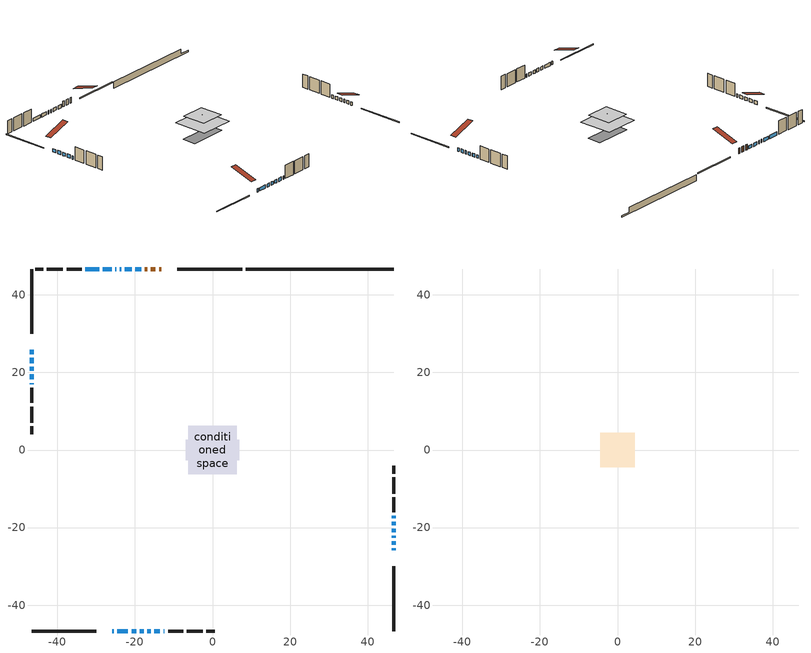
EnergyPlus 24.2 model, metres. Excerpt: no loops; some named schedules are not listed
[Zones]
conditioned space
 floor outside (Floor1 construction): -1.27,-1.27 -1.27,1.27 1.27,1.27 1.27,-1.27 z1.38
 floor outside (Floor2 construction): -0.82,-0.82 -0.82,0.82 0.82,0.82 0.82,-0.82 z1.38
 floor adiabatic (AdiabaticFloorConstruction): -6.29,-6.29 -6.29,6.29 6.29,6.29 6.29,-6.29 z3.82
 floor foundation (Slab1 construction): -6.89,-2.64 -6.89,2.64 6.89,2.64 6.89,-2.64 z-0.91
 wall outside (RimJoist1 construction): 7.63,46.66 -9.03,46.66 / -46.66,-46.66 -30,-46.66 / -46.66,46.66 -46.66,30 / 46.66,-46.66 46.66,-30 z1.38:1.68
 wall outside (AdiabaticWallConstruction 1): -13.17,46.66 -13.79,46.66 / -14.71,46.66 -15.87,46.66 / -16.79,46.66 -17.49,46.66 z1.38:3.41
 wall outside (AdiabaticWallConstruction): -25.86,-46.66 -25.5,-46.66 / -24.57,-46.66 -21.81,-46.66 / -20.88,-46.66 -19.65,-46.66 / -18.72,-46.66 -17.75,-46.66 / -46.66,25.86 -46.66,24.72 / 46.66,-25.86 46.66,-25.34 / 46.66,-24.42 46.66,-23.51 / -18.42,46.66 -19.89,46.66 / -20.82,46.66 -22.56,46.66 / -23.49,46.66 -23.86,46.66 / -16.82,-46.66 -15.92,-46.66 / -14.99,-46.66 -13.54,-46.66 / -46.66,23.79 -46.66,22.41 / -46.66,21.48 -46.66,20.46 / -12.61,-46.66 -12.39,-46.66 / 46.66,-22.58 46.66,-22.13 / 46.66,-21.21 46.66,-20.35 / 46.66,-19.42 46.66,-18.5 / -24.78,46.66 -25.1,46.66 / -46.66,19.53 -46.66,18.19 / -46.66,17.27 -46.66,16.91 / 46.66,-17.57 46.66,-16.98 / -26.03,46.66 -28.25,46.66 / -29.18,46.66 -32.81,46.66 z1.38:2.6
 wall outside (Wall1 construction): -33.74,46.66 -37.61,46.66 / -11.47,-46.66 -7.6,-46.66 / -46.66,15.99 -46.66,12.12 / 46.66,-16.05 46.66,-12.18 z1.38:6.26
 wall outside (Wall2 construction): -38.54,46.66 -42.72,46.66 / -6.67,-46.66 -2.49,-46.66 / -46.66,11.19 -46.66,7.01 / 46.66,-11.25 46.66,-7.07 z1.38:6.26
 wall outside (Wall3 construction): -43.65,46.66 -45.73,46.66 / -1.56,-46.66 0.52,-46.66 / -46.66,6.08 -46.66,4 / 46.66,-6.14 46.66,-4.06 z1.38:6.26
 wall foundation (FoundationWall1 construction): 8.56,46.66,-0.91 8.56,46.66,1.38 42.85,46.66,1.38 42.85,46.66,-0.34 46.66,46.66,-0.34 46.66,46.66,-0.91
 window (WindowConstruction 15): -25.86,-46.66 -25.5,-46.66 z1.38:2.6
 window (WindowConstruction 3): -24.57,-46.66 -21.81,-46.66 z1.38:2.6
 window (WindowConstruction 4): -20.88,-46.66 -19.65,-46.66 z1.38:2.6
 window (WindowConstruction 5): -18.72,-46.66 -17.75,-46.66 z1.38:2.6
 window (WindowConstruction 6): -46.66,25.86 -46.66,24.72 z1.38:2.6
 window (WindowConstruction 7): 46.66,-25.86 46.66,-25.34 z1.38:2.6
 window (WindowConstruction 8): 46.66,-24.41 46.66,-23.51 z1.38:2.6
 window (WindowConstruction 9): -18.42,46.66 -19.89,46.66 z1.38:2.6
 window (WindowConstruction 10): -20.82,46.66 -22.56,46.66 z1.38:2.6
 window (WindowConstruction 16): -23.49,46.66 -23.85,46.66 z1.38:2.6
 window (WindowConstruction 11): -16.82,-46.66 -15.92,-46.66 z1.38:2.6
 window (WindowConstruction 12): -14.99,-46.66 -13.54,-46.66 z1.38:2.6
 window (WindowConstruction 13): -46.66,23.79 -46.66,22.41 z1.38:2.6
 window (WindowConstruction 14): -46.66,21.48 -46.66,20.46 z1.38:2.6
 window (WindowConstruction 23): -12.61,-46.66 -12.39,-46.66 z1.38:2.6
 window (WindowConstruction 17): 46.66,-22.58 46.66,-22.13 z1.38:2.6
 window (WindowConstruction 18): 46.66,-21.21 46.66,-20.35 z1.38:2.6
 window (WindowConstruction 19): 46.66,-19.42 46.66,-18.5 z1.38:2.6
 window (WindowConstruction 20): -24.78,46.66 -25.1,46.66 z1.38:2.6
 window (WindowConstruction 21): -46.66,19.53 -46.66,18.19 z1.38:2.6
 window (WindowConstruction 22): -46.66,17.27 -46.66,16.92 z1.38:2.6
 window (WindowConstruction): 46.66,-17.57 46.66,-16.98 z1.38:2.6
 window (WindowConstruction 1): -26.03,46.66 -28.25,46.66 z1.38:2.6
 window (WindowConstruction 2): -29.18,46.66 -32.81,46.66 z1.38:2.6
 door (Door): -13.17,46.66 -13.79,46.66 z1.38:3.41
 door (Door 1): -14.71,46.66 -15.87,46.66 z1.38:3.41
 door (Door 2): -16.79,46.66 -17.49,46.66 z1.38:3.41
 ceiling adiabatic (AdiabaticFloorConstruction): 6.29,-6.29 6.29,6.29 -6.29,6.29 -6.29,-6.29 z3.82
 roof outside (Roof1 construction): -0.37,0.37 -0.37,-0.37 0.37,-0.37 0.37,0.37 z6.26
attic - vented
 floor to conditioned space (Floor3 construction Reversed): -4.46,-4.46 -4.46,4.46 4.46,4.46 4.46,-4.46 z6.26
 roof outside (Roof2 construction): -12.24,46.66,6.26 -12.24,37.97,9.15 -9.95,37.97,9.15 -9.95,46.66,6.26; -26.78,-46.66,6.26 -26.78,-37.97,9.15 -29.07,-37.97,9.15 -29.07,-46.66,6.26; -46.66,26.78,6.26 -37.97,26.78,9.15 -37.97,29.07,9.15 -46.66,29.07,6.26; 46.66,-26.78,6.26 37.97,-26.78,9.15 37.97,-29.07,9.15 46.66,-29.07,6.26
[Building]
Building 1: Terrain=Suburbs
[Site:Location]
Vancouver Intl AP_BC: Latitude {deg}=49.19; Longitude {deg}=-123.18; Time Zone {hr}=-8; Elevation {m}=4; Keep Site Location Information=Yes
[Site:GroundTemperature:Shallow]
8.06451, 6.96315, 6.87495, 7.3976, 9.49575, 11.5841, 13.3946, 14.5416, 14.639, 13.7062, 11.9418, 9.91751
[Site:WaterMainsTemperature]
Calculation Method=Schedule; Temperature Schedule=mains temperature schedule
[Material] Roughness=Rough; Thermal Absorptance=0.9
Name | Thickness {m} | Conductivity {W/m-K} | Density {kg/m3} | Specific Heat {J/kg-K} | Solar Absorptance | Visible Absorptance
asphalt or fiberglass shingles | 0.00635 | 0.162714 | 1121.4 | 1465.45 | 0.4 | 0.4
ceiling loosefill ins | 0.254 | 0.0480833 | 16.02 | 1046.75 | 0.7 | 0.7
ceiling stud and cavity | 0.1397 | 0.192565 | 65.682 | 1177.47 | 0.7 | 0.7
concrete 4.0 in. | 0.1016 | 1.803125 | 2242.8 | 837.4 | 0.7 | 0.7
concrete 8.0 in. | 0.2032 | 1.803125 | 2242.8 | 837.4 | 0.7 | 0.7
door material | 0.04445 | 0.327969 | 512.64 | 1214.23 | 0.7 | 0.7
door material 1 | 0.04445 | 0.053851 | 512.64 | 1214.23 | 0.7 | 0.7
exterior vertical ins | 0.0851528 | 0.029427 | 32.04 | 1214.23 | 0.7 | 0.7
floor covering | 0.0127 | 0.0433444 | 54.468 | 1339.84 | 0.6 | 0.6
floor rigid ins; rim joist rigid ins; roof rigid ins; wall rigid ins | 0.051816 | 0.029427 | 32.04 | 1214.23 | 0.7 | 0.7
floor rigid ins 1; wall rigid ins 1 | 0.512978 | 0.029427 | 32.04 | 1214.23 | 0.7 | 0.7
floor stud and cavity | 0.1397 | 0.0955647 | 92.3553 | 1139.71 | 0.7 | 0.7
floor stud and cavity 1 | 0.1397 | 0.0956799 | 92.3553 | 1139.71 | 0.7 | 0.7
floor stud and cavity 2 | 0.1397 | 1.75129 | 37.0049 | 1207.88 | 0.7 | 0.7
furniture material conditioned space 1 | 0.1524 | 0.115458 | 640.8 | 1214.23 | 0.6 | 0.6
gypsum board | 0.0127 | 0.160291 | 801 | 837.4 | 0.6 | 0.6
gypsum board 1 | 0.00254 | 0.160291 | 801 | 837.4 | 0.6 | 0.6
gypsum board 2 | 0.0127 | 0.160291 | 801 | 837.4 | 0.7 | 0.7
osb sheathing 0.5 in. | 0.0127 | 0.115458 | 512.64 | 1214.23 | 0.7 | 0.7
osb sheathing 0.75 in. | 0.01905 | 0.115458 | 512.64 | 1214.23 | 0.7 | 0.7
osb sheathing 2.0 in. | 0.0508 | 0.115458 | 512.64 | 1214.23 | 0.7 | 0.7
rim joist stud and cavity | 0.0508 | 0.0440741 | 125.044 | 1163.47 | 0.6 | 0.6
roof stud and cavity | 0.2032 | 0.473072 | 78.34581 | 1123.46 | 0.7 | 0.7
wall stud and cavity | 0.1397 | 0.275487 | 139.0536 | 1170.24 | 0.7 | 0.7
wall stud and cavity 1 | 0.1397 | 0.250284 | 139.0536 | 1170.24 | 0.7 | 0.7
wall stud and cavity 2 | 0.0889 | 0.49837 | 6.31874 | 1174.65 | 0.7 | 0.7
wall stud and cavity 3 | 0.0889 | 0.380278 | 52.3479 | 1209.89 | 0.7 | 0.7
wall stud and cavity 4 | 0.0889 | 0.391764 | 83.0341 | 1211.67 | 0.7 | 0.7
wood siding | 0.0254 | 0.102417 | 544.68 | 1172.36 | 0.4 | 0.4
wood siding 1 | 0.00254 | 0.102417 | 544.68 | 1172.36 | 0.4 | 0.4
wood siding 2; wood siding 3; wood siding 4 | 0.0254 | 0.102417 | 544.68 | 1172.36 | 0.7 | 0.7
[WindowMaterial:SimpleGlazingSystem]
Name | U-Factor {W/m2-K} | Solar Heat Gain Coefficient
WindowMaterial | 1.92541 | 0.42
WindowMaterial 1 | 1.80788 | 0.42
WindowMaterial 10 | 1.85898 | 0.41
WindowMaterial 11 | 3.04795 | 0.45
WindowMaterial 12 | 2.91338 | 0.67
WindowMaterial 13 | 2.99855 | 0.51
WindowMaterial 14 | 2.99571 | 0.59
WindowMaterial 15 | 2.61302 | 0.26
WindowMaterial 16 | 2.35978 | 0.3
WindowMaterial 17 | 2.228615 | 0.34
WindowMaterial 18 | 2.18489 | 0.35
WindowMaterial 19 | 3.04511 | 0.51
WindowMaterial 2 | 2.7913 | 0.51
WindowMaterial 20 | 2.43416 | 0.29
WindowMaterial 21 | 2.1883 | 0.36
WindowMaterial 3 | 1.99922 | 0.39
WindowMaterial 4 | 2.9219 | 0.66
WindowMaterial 5 | 2.93155 | 0.66
WindowMaterial 6 | 2.19625 | 0.34
WindowMaterial 7 | 2.97981 | 0.61
WindowMaterial 8 | 3.02297 | 0.57
WindowMaterial 9 | 1.8868 | 0.41
[Construction]
AdiabaticFloorConstruction: floor stud and cavity 2, floor rigid ins 1, osb sheathing 0.75 in., floor covering
AdiabaticWallConstruction: wood siding 3, wall rigid ins 1, wall stud and cavity 3, gypsum board
AdiabaticWallConstruction 1: wood siding 4, wall rigid ins 1, wall stud and cavity 3, gypsum board
Door; Door 2: door material
Door 1: door material 1
Floor1 construction: floor stud and cavity, floor rigid ins, osb sheathing 0.75 in., floor covering
Floor2 construction: floor stud and cavity 1, floor rigid ins, osb sheathing 0.75 in., floor covering
Floor3 construction Reversed: gypsum board, ceiling stud and cavity, ceiling loosefill ins
FoundationWall1 construction: concrete 8.0 in., gypsum board 2
furniture construction conditioned space 1: furniture material conditioned space 1
PartitionWallConstruction: gypsum board, wall stud and cavity 4, gypsum board
RimJoist1 construction: wood siding 2, rim joist rigid ins, osb sheathing 2.0 in., rim joist stud and cavity
Roof1 construction: asphalt or fiberglass shingles, roof rigid ins, osb sheathing 0.75 in., roof stud and cavity, gypsum board
Roof2 construction: asphalt or fiberglass shingles
Slab1 construction: concrete 4.0 in.
Wall1 construction: wood siding, wall rigid ins, osb sheathing 0.5 in., wall stud and cavity, gypsum board
Wall2 construction: wood siding, wall rigid ins, osb sheathing 0.5 in., wall stud and cavity 1, gypsum board
Wall3 construction: wood siding 1, wall stud and cavity 2, gypsum board 1
WindowConstruction: WindowMaterial
WindowConstruction 1: WindowMaterial 1
WindowConstruction 10: WindowMaterial 10
WindowConstruction 11: WindowMaterial 11
WindowConstruction 12: WindowMaterial 12
WindowConstruction 13; WindowConstruction 5: WindowMaterial 5
WindowConstruction 14: WindowMaterial 13
WindowConstruction 15: WindowMaterial 14
WindowConstruction 16: WindowMaterial 15
WindowConstruction 17; WindowConstruction 21: WindowMaterial 16
WindowConstruction 18: WindowMaterial 17
WindowConstruction 19: WindowMaterial 18
WindowConstruction 2: WindowMaterial 2
WindowConstruction 20: WindowMaterial 19
WindowConstruction 22: WindowMaterial 20
WindowConstruction 23: WindowMaterial 21
WindowConstruction 3: WindowMaterial 3
WindowConstruction 4: WindowMaterial 4
WindowConstruction 6: WindowMaterial 6
WindowConstruction 7: WindowMaterial 7
WindowConstruction 8: WindowMaterial 8
WindowConstruction 9: WindowMaterial 9
[Zone] Multiplier=1; Part of Total Floor Area=Yes
Name | Volume {m3}
attic - vented | 37.444
conditioned space | 598.7
[Space]
Name | Zone | Volume {m3}
attic - vented 1 | attic - vented | 37.444
conditioned space 1 | conditioned space | 598.7
[ZoneInfiltration:EffectiveLeakageArea]
infil attic - vented 1: Zone or Space=attic - vented 1; Schedule=Always On Discrete; Effective Air Leakage Area {cm2}=3294.62; Stack Coefficient=0.000201453; Wind Coefficient=9.58975e-06
[ZoneMixing]
whole house fan mix: Zone or Space=attic - vented; Schedule=Always On Continuous; Design Flow Rate Calculation Method=Flow/Zone; Design Flow Rate {m3/s}=0; Source Zone or Space=conditioned space
[SurfaceProperty:ExposedFoundationPerimeter]
Slab1: Exposed Perimeter Calculation Method=TotalExposedPerimeter; Total Exposed Perimeter {m}=38.1
[InternalMass] Zone or ZoneList=conditioned space; Space or SpaceList=conditioned space 1
Name | Construction | Surface Area {m2}
furniture mass conditioned space 1 | furniture construction conditioned space 1 | 96.0959
partition wall mass | PartitionWallConstruction | 240.24
[Lights]
interior lighting: Zone or ZoneList or Space or SpaceList=conditioned space 1; Schedule=interior lighting schedule; Design Level Calculation Method=LightingLevel; Lighting Level {W}=343.2; Return Air Fraction=0; Fraction Radiant=0.6; Fraction Visible=0.2; Fraction Replaceable=1
[People]
occupants: Zone or ZoneList or Space or SpaceList=conditioned space 1; Number of People Schedule=occupants schedule; Number of People Calculation Method=People; Number of People=3; Fraction Radiant=0.314171; Sensible Heat Fraction=0.56303; Activity Level Schedule=occupants activity schedule; Carbon Dioxide Generation Rate {m3/s-W}=0; Enable ASHRAE 55 Comfort Warnings=No; Mean Radiant Temperature Calculation Type=EnclosureAveraged
[ElectricEquipment] Zone or ZoneList or Space or SpaceList=conditioned space 1; Design Level Calculation Method=EquipmentLevel
Name | Schedule | Design Level {W} | Fraction Latent | Fraction Radiant | Fraction Lost
clothes dryer | clothes dryer schedule | 140.772 | 0.015 | 0.081 | 0.85
clothes washer | clothes washer schedule | 32.1985 | 0.03 | 0.162 | 0.7
cooking range | cooking range schedule | 215.147 | 0.08 | 0.432 | 0.2
dishwasher | dishwasher schedule | 66.8632 | 0.3 | 0.18 | 0.4
fridge | fridge schedule | 72.9452 | 0 | 0.6 | 0
mech vent bath fan 0 | mech vent bath fan 0 schedule | 25.1 | 0 | 0 | 1
mech vent bath fan 1 | mech vent bath fan 1 schedule | 25.1 | 0 | 0 | 1
mech vent house fan | mech vent house fan schedule | 0 | 0 | 0 | 1
mech vent house fan cfis | mech vent house fan cfis schedule | 0 | 0 | 0 | 0
mech vent range fan 0 | mech vent range fan 0 schedule | 57 | 0 | 0 | 1
misc plug loads | misc plug loads schedule | 494.7 | 0.045 | 0.513 | 0.1
whole house fan | Always On Discrete | 0 | 0 | 0 | 1
[OtherEquipment] Zone or ZoneList or Space or SpaceList=conditioned space 1; Design Level Calculation Method=EquipmentLevel
Name | Fuel Type | Schedule | Design Level {W} | Fraction Latent | Fraction Radiant | Fraction Lost
clothes dryer 1 | Electricity | clothes dryer schedule | 0 | 0.015 | 0.081 | 0.85
cooking range 1 | Electricity | cooking range schedule | 0 | 0.08 | 0.432 | 0.2
general water use latent | None | general water use schedule | 62.594 | 1 | 0 | 0
general water use sensible | None | general water use schedule | -61.6891 | 0 | 0.6 | 0
mech vent house fan latent load | None | Always On Discrete | 0 | 1 | 0 | 0
mech vent house fan sensible load | None | Always On Discrete | 0 | 0 | 0 | 0
water heater energy adjustment1 | NaturalGas | Always On Discrete | 0.01 | 0 | 0 | 1
[ZoneInfiltration:DesignFlowRate] Zone or ZoneList or Space or SpaceList=conditioned space 1; Schedule=Always On Discrete; Design Flow Rate Calculation Method=Flow/Zone; Design Flow Rate {m3/s}=0
infil flow; natural vent flow; whole house fan flow
[Foundation:Kiva]
Foundation Kiva 1: Initial Indoor Air Temperature {C}=18; Wall Height Above Grade {m}=1.379982; Wall Depth Below Slab {m}=0.2032; Custom Block Material Name 1=exterior vertical ins; Custom Block Depth 1 {m}=2.28999; Custom Block X Position 1 {m}=0.2159; Custom Block Z Position 1 {m}=0
[Foundation:Kiva:Settings]
Soil Conductivity {W/m-K}=0.849921; Soil Density {kg/m3}=1842.3; Soil Specific Heat {J/kg-K}=418.7; Ground Solar Absorptivity=0.9; Ground Thermal Absorptivity=0.9; Ground Surface Roughness {m}=0.03; Far-Field Width {m}=40; Deep-Ground Boundary Condition=ZeroFlux; Deep-Ground Depth {m}=40; Minimum Cell Dimension {m}=0.2; Maximum Cell Growth Coefficient=3; Simulation Timestep=Timestep
[Exterior:Lights]
exterior lighting: Schedule=exterior lighting schedule; Design Level {W}=75.6
[Schedule:Constant]
Name | Hourly Value
Always On Continuous; mech vent house fan schedule; mech vent house fan cfis schedule; Always On Discrete | 1
occupants activity schedule | 117.228
fridge schedule | 0
[Schedule:Week:Daily]
interior lighting schedule Week Rule - Jan1-Jan27: interior lighting schedule day, interior lighting schedule day, interior lighting schedule day, interior lighting schedule day, interior lighting schedule day, interior lighting schedule day, interior lighting schedule day, interior lighting schedule default day, interior lighting schedule default day, interior lighting schedule default day, interior lighting schedule default day, interior lighting schedule default day
interior lighting schedule Week Rule - Jan28-Feb3: interior lighting schedule day, interior lighting schedule day, interior lighting schedule day, interior lighting schedule day, interior lighting schedule day 1, interior lighting schedule day 1, interior lighting schedule day 1, interior lighting schedule default day, interior lighting schedule default day, interior lighting schedule default day, interior lighting schedule default day, interior lighting schedule default day
interior lighting schedule Week Rule - Feb4-Feb24: interior lighting schedule day 1, interior lighting schedule day 1, interior lighting schedule day 1, interior lighting schedule day 1, interior lighting schedule day 1, interior lighting schedule day 1, interior lighting schedule day 1, interior lighting schedule default day, interior lighting schedule default day, interior lighting schedule default day, interior lighting schedule default day, interior lighting schedule default day
interior lighting schedule Week Rule - Feb25-Mar3: interior lighting schedule day 1, interior lighting schedule day 1, interior lighting schedule day 1, interior lighting schedule day 1, interior lighting schedule day 2, interior lighting schedule day 2, interior lighting schedule day 2, interior lighting schedule default day, interior lighting schedule default day, interior lighting schedule default day, interior lighting schedule default day, interior lighting schedule default day
interior lighting schedule Week Rule - Mar4-Mar31: interior lighting schedule day 2, interior lighting schedule day 2, interior lighting schedule day 2, interior lighting schedule day 2, interior lighting schedule day 2, interior lighting schedule day 2, interior lighting schedule day 2, interior lighting schedule default day, interior lighting schedule default day, interior lighting schedule default day, interior lighting schedule default day, interior lighting schedule default day
interior lighting schedule Week Rule - Apr1-Apr28: interior lighting schedule day 3, interior lighting schedule day 3, interior lighting schedule day 3, interior lighting schedule day 3, interior lighting schedule day 3, interior lighting schedule day 3, interior lighting schedule day 3, interior lighting schedule default day, interior lighting schedule default day, interior lighting schedule default day, interior lighting schedule default day, interior lighting schedule default day
interior lighting schedule Week Rule - Apr29-May5: interior lighting schedule day 3, interior lighting schedule day 3, interior lighting schedule day 4, interior lighting schedule day 4, interior lighting schedule day 4, interior lighting schedule day 4, interior lighting schedule day 4, interior lighting schedule default day, interior lighting schedule default day, interior lighting schedule default day, interior lighting schedule default day, interior lighting schedule default day
interior lighting schedule Week Rule - May6-May26: interior lighting schedule day 4, interior lighting schedule day 4, interior lighting schedule day 4, interior lighting schedule day 4, interior lighting schedule day 4, interior lighting schedule day 4, interior lighting schedule day 4, interior lighting schedule default day, interior lighting schedule default day, interior lighting schedule default day, interior lighting schedule default day, interior lighting schedule default day
interior lighting schedule Week Rule - May27-Jun2: interior lighting schedule day 4, interior lighting schedule day 4, interior lighting schedule day 4, interior lighting schedule day 4, interior lighting schedule day 4, interior lighting schedule day 5, interior lighting schedule day 5, interior lighting schedule default day, interior lighting schedule default day, interior lighting schedule default day, interior lighting schedule default day, interior lighting schedule default day
interior lighting schedule Week Rule - Jun3-Jun30: interior lighting schedule day 5, interior lighting schedule day 5, interior lighting schedule day 5, interior lighting schedule day 5, interior lighting schedule day 5, interior lighting schedule day 5, interior lighting schedule day 5, interior lighting schedule default day, interior lighting schedule default day, interior lighting schedule default day, interior lighting schedule default day, interior lighting schedule default day
interior lighting schedule Week Rule - Jul1-Jul28: interior lighting schedule day 6, interior lighting schedule day 6, interior lighting schedule day 6, interior lighting schedule day 6, interior lighting schedule day 6, interior lighting schedule day 6, interior lighting schedule day 6, interior lighting schedule default day, interior lighting schedule default day, interior lighting schedule default day, interior lighting schedule default day, interior lighting schedule default day
interior lighting schedule Week Rule - Jul29-Aug4: interior lighting schedule day 6, interior lighting schedule day 6, interior lighting schedule day 6, interior lighting schedule day 7, interior lighting schedule day 7, interior lighting schedule day 7, interior lighting schedule day 7, interior lighting schedule default day, interior lighting schedule default day, interior lighting schedule default day, interior lighting schedule default day, interior lighting schedule default day
interior lighting schedule Week Rule - Aug5-Aug25: interior lighting schedule day 7, interior lighting schedule day 7, interior lighting schedule day 7, interior lighting schedule day 7, interior lighting schedule day 7, interior lighting schedule day 7, interior lighting schedule day 7, interior lighting schedule default day, interior lighting schedule default day, interior lighting schedule default day, interior lighting schedule default day, interior lighting schedule default day
interior lighting schedule Week Rule - Aug26-Sep1: interior lighting schedule day 7, interior lighting schedule day 7, interior lighting schedule day 7, interior lighting schedule day 7, interior lighting schedule day 7, interior lighting schedule day 7, interior lighting schedule day 8, interior lighting schedule default day, interior lighting schedule default day, interior lighting schedule default day, interior lighting schedule default day, interior lighting schedule default day
interior lighting schedule Week Rule - Sep2-Sep29: interior lighting schedule day 8, interior lighting schedule day 8, interior lighting schedule day 8, interior lighting schedule day 8, interior lighting schedule day 8, interior lighting schedule day 8, interior lighting schedule day 8, interior lighting schedule default day, interior lighting schedule default day, interior lighting schedule default day, interior lighting schedule default day, interior lighting schedule default day
interior lighting schedule Week Rule - Sep30-Oct6: interior lighting schedule day 8, interior lighting schedule day 9, interior lighting schedule day 9, interior lighting schedule day 9, interior lighting schedule day 9, interior lighting schedule day 9, interior lighting schedule day 9, interior lighting schedule default day, interior lighting schedule default day, interior lighting schedule default day, interior lighting schedule default day, interior lighting schedule default day
interior lighting schedule Week Rule - Oct7-Oct27: interior lighting schedule day 9, interior lighting schedule day 9, interior lighting schedule day 9, interior lighting schedule day 9, interior lighting schedule day 9, interior lighting schedule day 9, interior lighting schedule day 9, interior lighting schedule default day, interior lighting schedule default day, interior lighting schedule default day, interior lighting schedule default day, interior lighting schedule default day
interior lighting schedule Week Rule - Oct28-Nov3: interior lighting schedule day 9, interior lighting schedule day 9, interior lighting schedule day 9, interior lighting schedule day 9, interior lighting schedule day 10, interior lighting schedule day 10, interior lighting schedule day 10, interior lighting schedule default day, interior lighting schedule default day, interior lighting schedule default day, interior lighting schedule default day, interior lighting schedule default day
interior lighting schedule Week Rule - Nov4-Nov24: interior lighting schedule day 10, interior lighting schedule day 10, interior lighting schedule day 10, interior lighting schedule day 10, interior lighting schedule day 10, interior lighting schedule day 10, interior lighting schedule day 10, interior lighting schedule default day, interior lighting schedule default day, interior lighting schedule default day, interior lighting schedule default day, interior lighting schedule default day
interior lighting schedule Week Rule - Nov25-Dec1: interior lighting schedule day 10, interior lighting schedule day 10, interior lighting schedule day 10, interior lighting schedule day 10, interior lighting schedule day 10, interior lighting schedule day 10, interior lighting schedule day 11, interior lighting schedule default day, interior lighting schedule default day, interior lighting schedule default day, interior lighting schedule default day, interior lighting schedule default day
interior lighting schedule Week Rule - Dec2-Dec31: interior lighting schedule day 11, interior lighting schedule day 11, interior lighting schedule day 11, interior lighting schedule day 11, interior lighting schedule day 11, interior lighting schedule day 11, interior lighting schedule day 11, interior lighting schedule default day, interior lighting schedule default day, interior lighting schedule default day, interior lighting schedule default day, interior lighting schedule default day
occupants schedule Week Rule - Jan1-Dec31: occupants schedule day, occupants schedule day, occupants schedule day, occupants schedule day, occupants schedule day, occupants schedule day, occupants schedule day, occupants schedule default day, occupants schedule default day, occupants schedule default day, occupants schedule default day, occupants schedule default day
clothes dryer schedule Week Rule - Jan1-Dec31: clothes dryer schedule day, clothes dryer schedule day, clothes dryer schedule day, clothes dryer schedule day, clothes dryer schedule day, clothes dryer schedule day, clothes dryer schedule day, clothes dryer schedule default day, clothes dryer schedule default day, clothes dryer schedule default day, clothes dryer schedule default day, clothes dryer schedule default day
clothes washer schedule Week Rule - Jan1-Dec31: clothes washer schedule day, clothes washer schedule day, clothes washer schedule day, clothes washer schedule day, clothes washer schedule day, clothes washer schedule day, clothes washer schedule day, clothes washer schedule default day, clothes washer schedule default day, clothes washer schedule default day, clothes washer schedule default day, clothes washer schedule default day
cooking range schedule Week Rule - Jan1-Dec31: cooking range schedule day, cooking range schedule day, cooking range schedule day, cooking range schedule day, cooking range schedule day, cooking range schedule day, cooking range schedule day, cooking range schedule default day, cooking range schedule default day, cooking range schedule default day, cooking range schedule default day, cooking range schedule default day
dishwasher schedule Week Rule - Jan1-Dec31: dishwasher schedule day, dishwasher schedule day, dishwasher schedule day, dishwasher schedule day, dishwasher schedule day, dishwasher schedule day, dishwasher schedule day, dishwasher schedule default day, dishwasher schedule default day, dishwasher schedule default day, dishwasher schedule default day, dishwasher schedule default day
mech vent bath fan 0 schedule Week Rule - Jan1-Dec31: mech vent bath fan 0 schedule day, mech vent bath fan 0 schedule day, mech vent bath fan 0 schedule day, mech vent bath fan 0 schedule day, mech vent bath fan 0 schedule day, mech vent bath fan 0 schedule day, mech vent bath fan 0 schedule day, mech vent bath fan 0 schedule default day, mech vent bath fan 0 schedule default day, mech vent bath fan 0 schedule default day, mech vent bath fan 0 schedule default day, mech vent bath fan 0 schedule default day
mech vent bath fan 1 schedule Week Rule - Jan1-Dec31: mech vent bath fan 1 schedule day, mech vent bath fan 1 schedule day, mech vent bath fan 1 schedule day, mech vent bath fan 1 schedule day, mech vent bath fan 1 schedule day, mech vent bath fan 1 schedule day, mech vent bath fan 1 schedule day, mech vent bath fan 1 schedule default day, mech vent bath fan 1 schedule default day, mech vent bath fan 1 schedule default day, mech vent bath fan 1 schedule default day, mech vent bath fan 1 schedule default day
mech vent range fan 0 schedule Week Rule - Jan1-Dec31: mech vent range fan 0 schedule day, mech vent range fan 0 schedule day, mech vent range fan 0 schedule day, mech vent range fan 0 schedule day, mech vent range fan 0 schedule day, mech vent range fan 0 schedule day, mech vent range fan 0 schedule day, mech vent range fan 0 schedule default day, mech vent range fan 0 schedule default day, mech vent range fan 0 schedule default day, mech vent range fan 0 schedule default day, mech vent range fan 0 schedule default day
misc plug loads schedule Week Rule - Jan1-Dec31: misc plug loads schedule day, misc plug loads schedule day, misc plug loads schedule day, misc plug loads schedule day, misc plug loads schedule day, misc plug loads schedule day, misc plug loads schedule day, misc plug loads schedule default day, misc plug loads schedule default day, misc plug loads schedule default day, misc plug loads schedule default day, misc plug loads schedule default day
general water use schedule Week Rule - Jan1-Dec31: general water use schedule day, general water use schedule day, general water use schedule day, general water use schedule day, general water use schedule day, general water use schedule day, general water use schedule day, general water use schedule default day, general water use schedule default day, general water use schedule default day, general water use schedule default day, general water use schedule default day
exterior lighting schedule Week Rule - Jan1-Jan27: exterior lighting schedule day, exterior lighting schedule day, exterior lighting schedule day, exterior lighting schedule day, exterior lighting schedule day, exterior lighting schedule day, exterior lighting schedule day, exterior lighting schedule default day, exterior lighting schedule default day, exterior lighting schedule default day, exterior lighting schedule default day, exterior lighting schedule default day
exterior lighting schedule Week Rule - Jan28-Feb3: exterior lighting schedule day, exterior lighting schedule day, exterior lighting schedule day, exterior lighting schedule day, exterior lighting schedule day 1, exterior lighting schedule day 1, exterior lighting schedule day 1, exterior lighting schedule default day, exterior lighting schedule default day, exterior lighting schedule default day, exterior lighting schedule default day, exterior lighting schedule default day
exterior lighting schedule Week Rule - Feb4-Feb24: exterior lighting schedule day 1, exterior lighting schedule day 1, exterior lighting schedule day 1, exterior lighting schedule day 1, exterior lighting schedule day 1, exterior lighting schedule day 1, exterior lighting schedule day 1, exterior lighting schedule default day, exterior lighting schedule default day, exterior lighting schedule default day, exterior lighting schedule default day, exterior lighting schedule default day
exterior lighting schedule Week Rule - Feb25-Mar3: exterior lighting schedule day 1, exterior lighting schedule day 1, exterior lighting schedule day 1, exterior lighting schedule day 1, exterior lighting schedule day 2, exterior lighting schedule day 2, exterior lighting schedule day 2, exterior lighting schedule default day, exterior lighting schedule default day, exterior lighting schedule default day, exterior lighting schedule default day, exterior lighting schedule default day
exterior lighting schedule Week Rule - Mar4-Mar31: exterior lighting schedule day 2, exterior lighting schedule day 2, exterior lighting schedule day 2, exterior lighting schedule day 2, exterior lighting schedule day 2, exterior lighting schedule day 2, exterior lighting schedule day 2, exterior lighting schedule default day, exterior lighting schedule default day, exterior lighting schedule default day, exterior lighting schedule default day, exterior lighting schedule default day
exterior lighting schedule Week Rule - Apr1-Apr28: exterior lighting schedule day 3, exterior lighting schedule day 3, exterior lighting schedule day 3, exterior lighting schedule day 3, exterior lighting schedule day 3, exterior lighting schedule day 3, exterior lighting schedule day 3, exterior lighting schedule default day, exterior lighting schedule default day, exterior lighting schedule default day, exterior lighting schedule default day, exterior lighting schedule default day
exterior lighting schedule Week Rule - Apr29-May5: exterior lighting schedule day 3, exterior lighting schedule day 3, exterior lighting schedule day 4, exterior lighting schedule day 4, exterior lighting schedule day 4, exterior lighting schedule day 4, exterior lighting schedule day 4, exterior lighting schedule default day, exterior lighting schedule default day, exterior lighting schedule default day, exterior lighting schedule default day, exterior lighting schedule default day
exterior lighting schedule Week Rule - May6-May26: exterior lighting schedule day 4, exterior lighting schedule day 4, exterior lighting schedule day 4, exterior lighting schedule day 4, exterior lighting schedule day 4, exterior lighting schedule day 4, exterior lighting schedule day 4, exterior lighting schedule default day, exterior lighting schedule default day, exterior lighting schedule default day, exterior lighting schedule default day, exterior lighting schedule default day
[Schedule:Year]
interior lighting schedule: interior lighting schedule Week Rule - Jan1-Jan27, 1, 1, 1, 27, interior lighting schedule Week Rule - Jan28-Feb3, 1, 28, 2, 3, interior lighting schedule Week Rule - Feb4-Feb24, 2, 4, 2, 24, interior lighting schedule Week Rule - Feb25-Mar3, 2, 25, 3, 3, interior lighting schedule Week Rule - Mar4-Mar31, 3, 4, 3, 31, interior lighting schedule Week Rule - Apr1-Apr28, 4, 1, 4, 28, interior lighting schedule Week Rule - Apr29-May5, 4, 29, 5, 5, interior lighting schedule Week Rule - May6-May26, 5, 6, 5, 26, interior lighting schedule Week Rule - May27-Jun2, 5, 27, 6, 2, interior lighting schedule Week Rule - Jun3-Jun30, 6, 3, 6, 30, interior lighting schedule Week Rule - Jul1-Jul28, 7, 1, 7, 28, interior lighting schedule Week Rule - Jul29-Aug4, 7, 29, 8, 4, interior lighting schedule Week Rule - Aug5-Aug25, 8, 5, 8, 25, interior lighting schedule Week Rule - Aug26-Sep1, 8, 26, 9, 1, interior lighting schedule Week Rule - Sep2-Sep29, 9, 2, 9, 29, interior lighting schedule Week Rule - Sep30-Oct6, 9, 30, 10, 6, interior lighting schedule Week Rule - Oct7-Oct27, 10, 7, 10, 27, interior lighting schedule Week Rule - Oct28-Nov3, 10, 28, 11, 3, interior lighting schedule Week Rule - Nov4-Nov24, 11, 4, 11, 24, interior lighting schedule Week Rule - Nov25-Dec1, 11, 25, 12, 1, interior lighting schedule Week Rule - Dec2-Dec31, 12, 2, 12, 31
occupants schedule: occupants schedule Week Rule - Jan1-Dec31, 1, 1, 12, 31
clothes dryer schedule: clothes dryer schedule Week Rule - Jan1-Dec31, 1, 1, 12, 31
clothes washer schedule: clothes washer schedule Week Rule - Jan1-Dec31, 1, 1, 12, 31
cooking range schedule: cooking range schedule Week Rule - Jan1-Dec31, 1, 1, 12, 31
dishwasher schedule: dishwasher schedule Week Rule - Jan1-Dec31, 1, 1, 12, 31
mech vent bath fan 0 schedule: mech vent bath fan 0 schedule Week Rule - Jan1-Dec31, 1, 1, 12, 31
mech vent bath fan 1 schedule: mech vent bath fan 1 schedule Week Rule - Jan1-Dec31, 1, 1, 12, 31
mech vent range fan 0 schedule: mech vent range fan 0 schedule Week Rule - Jan1-Dec31, 1, 1, 12, 31
misc plug loads schedule: misc plug loads schedule Week Rule - Jan1-Dec31, 1, 1, 12, 31
general water use schedule: general water use schedule Week Rule - Jan1-Dec31, 1, 1, 12, 31
exterior lighting schedule: exterior lighting schedule Week Rule - Jan1-Jan27, 1, 1, 1, 27, exterior lighting schedule Week Rule - Jan28-Feb3, 1, 28, 2, 3, exterior lighting schedule Week Rule - Feb4-Feb24, 2, 4, 2, 24, exterior lighting schedule Week Rule - Feb25-Mar3, 2, 25, 3, 3, exterior lighting schedule Week Rule - Mar4-Mar31, 3, 4, 3, 31, exterior lighting schedule Week Rule - Apr1-Apr28, 4, 1, 4, 28, exterior lighting schedule Week Rule - Apr29-May5, 4, 29, 5, 5, exterior lighting schedule Week Rule - May6-May26, 5, 6, 5, 26, exterior lighting schedule Week Rule - May27-Jun2, 5, 27, 6, 2, exterior lighting schedule Week Rule - Jun3-Jun30, 6, 3, 6, 30, exterior lighting schedule Week Rule - Jul1-Jul28, 7, 1, 7, 28, exterior lighting schedule Week Rule - Jul29-Aug4, 7, 29, 8, 4, exterior lighting schedule Week Rule - Aug5-Aug25, 8, 5, 8, 25, exterior lighting schedule Week Rule - Aug26-Sep1, 8, 26, 9, 1, exterior lighting schedule Week Rule - Sep2-Sep29, 9, 2, 9, 29, exterior lighting schedule Week Rule - Sep30-Oct6, 9, 30, 10, 6, exterior lighting schedule Week Rule - Oct7-Oct27, 10, 7, 10, 27, exterior lighting schedule Week Rule - Oct28-Nov3, 10, 28, 11, 3, exterior lighting schedule Week Rule - Nov4-Nov24, 11, 4, 11, 24, exterior lighting schedule Week Rule - Nov25-Dec1, 11, 25, 12, 1, exterior lighting schedule Week Rule - Dec2-Dec31, 12, 2, 12, 31
[Schedule:Compact]
mains temperature schedule: Through: 01/01, For: AllDays, Until: 24:00, 11.375, Through: 01/02, For: AllDays, Until: 24:00, 11.3367, Through: 01/03, For: AllDays, Until: 24:00, 11.2994, Through: 01/04, For: AllDays, Until: 24:00, 11.2628, Through: 01/05, For: AllDays, Until: 24:00, 11.2267, Through: 01/06, For: AllDays, Until: 24:00, 11.1917, Through: 01/07, For: AllDays, Until: 24:00, 11.1578, Through: 01/08, For: AllDays, Until: 24:00, 11.1244, Through: 01/09, For: AllDays, Until: 24:00, 11.0917, Through: 01/10, For: AllDays, Until: 24:00, 11.06, Through: 01/11, For: AllDays, Until: 24:00, 11.0289, Through: 01/12, For: AllDays, Until: 24:00, 10.9989, Through: 01/13, For: AllDays, Until: 24:00, 10.97, Through: 01/14, For: AllDays, Until: 24:00, 10.9417, Through: 01/15, For: AllDays, Until: 24:00, 10.9139, Through: 01/16, For: AllDays, Until: 24:00, 10.8878, Through: 01/17, For: AllDays, Until: 24:00, 10.8622, Through: 01/18, For: AllDays, Until: 24:00, 10.8372, Through: 01/19, For: AllDays, Until: 24:00, 10.8133, Through: 01/20, For: AllDays, Until: 24:00, 10.7906, Through: 01/21, For: AllDays, Until: 24:00, 10.7683, Through: 01/22, For: AllDays, Until: 24:00, 10.7478, Through: 01/23, For: AllDays, Until: 24:00, 10.7272, Through: 01/24, For: AllDays, Until: 24:00, 10.7083, Through: 01/25, For: AllDays, Until: 24:00, 10.69, Through: 01/26, For: AllDays, Until: 24:00, 10.6728, Through: 01/27, For: AllDays, Until: 24:00, 10.6567, Through: 01/28, For: AllDays, Until: 24:00, 10.6411, Through: 01/29, For: AllDays, Until: 24:00, 10.6267, Through: 01/30, For: AllDays, Until: 24:00, 10.6133, Through: 01/31, For: AllDays, Until: 24:00, 10.6011, Through: 02/01, For: AllDays, Until: 24:00, 10.59, Through: 02/02, For: AllDays, Until: 24:00, 10.5794, Through: 02/03, For: AllDays, Until: 24:00, 10.57, Through: 02/04, For: AllDays, Until: 24:00, 10.5617, Through: 02/05, For: AllDays, Until: 24:00, 10.5539, Through: 02/06, For: AllDays, Until: 24:00, 10.5478, Through: 02/07, For: AllDays, Until: 24:00, 10.5422, Through: 02/08, For: AllDays, Until: 24:00, 10.5378, Through: 02/09, For: AllDays, Until: 24:00, 10.5339, Through: 02/10, For: AllDays, Until: 24:00, 10.5317, Through: 02/11, For: AllDays, Until: 24:00, 10.53, Through: 02/12, For: AllDays, Until: 24:00, 10.53, Through: 02/13, For: AllDays, Until: 24:00, 10.5306, Through: 02/14, For: AllDays, Until: 24:00, 10.5317, Through: 02/15, For: AllDays, Until: 24:00, 10.5344, Through: 02/16, For: AllDays, Until: 24:00, 10.5378, Through: 02/17, For: AllDays, Until: 24:00, 10.5428, Through: 02/18, For: AllDays, Until: 24:00, 10.5483, Through: 02/19, For: AllDays, Until: 24:00, 10.5544, Through: 02/20, For: AllDays, Until: 24:00, 10.5622, Through: 02/21, For: AllDays, Until: 24:00, 10.5706, Through: 02/22, For: AllDays, Until: 24:00, 10.5806, Through: 02/23, For: AllDays, Until: 24:00, 10.5911, Through: 02/24, For: AllDays, Until: 24:00, 10.6022, Through: 02/25, For: AllDays, Until: 24:00, 10.615, Through: 02/26, For: AllDays, Until: 24:00, 10.6283, Through: 02/27, For: AllDays, Until: 24:00, 10.6428, Through: 02/28, For: AllDays, Until: 24:00, 10.6583, Through: 03/01, For: AllDays, Until: 24:00, 10.6744, Through: 03/02, For: AllDays, Until: 24:00, 10.6917, Through: 03/03, For: AllDays, Until: 24:00, 10.71, Through: 03/04, For: AllDays, Until: 24:00, 10.7294, Through: 03/05, For: AllDays, Until: 24:00, 10.7494, Through: 03/06, For: AllDays, Until: 24:00, 10.7706, Through: 03/07, For: AllDays, Until: 24:00, 10.7928, Through: 03/08, For: AllDays, Until: 24:00, 10.8161, Through: 03/09, For: AllDays, Until: 24:00, 10.84, Through: 03/10, For: AllDays, Until: 24:00, 10.8644, Through: 03/11, For: AllDays, Until: 24:00, 10.8906, Through: 03/12, For: AllDays, Until: 24:00, 10.9167, Through: 03/13, For: AllDays, Until: 24:00, 10.9444, Through: 03/14, For: AllDays, Until: 24:00, 10.9728, Through: 03/15, For: AllDays, Until: 24:00, 11.0022, Through: 03/16, For: AllDays, Until: 24:00, 11.0322, Through: 03/17, For: AllDays, Until: 24:00, 11.0633, Through: 03/18, For: AllDays, Until: 24:00, 11.095, Through: 03/19, For: AllDays, Until: 24:00, 11.1278, Through: 03/20, For: AllDays, Until: 24:00, 11.1611, Through: 03/21, For: AllDays, Until: 24:00, 11.1956, Through: 03/22, For: AllDays, Until: 24:00, 11.2306, Through: 03/23, For: AllDays, Until: 24:00, 11.2667, Through: 03/24, For: AllDays, Until: 24:00, 11.3033, Through: 03/25, For: AllDays, Until: 24:00, 11.3406, Through: 03/26, For: AllDays, Until: 24:00, 11.3789, Through: 03/27, For: AllDays, Until: 24:00, 11.4178, Through: 03/28, For: AllDays, Until: 24:00, 11.4572, Through: 03/29, For: AllDays, Until: 24:00, 11.4978, Through: 03/30, For: AllDays, Until: 24:00, 11.5389, Through: 03/31, For: AllDays, Until: 24:00, 11.5811, Through: 04/01, For: AllDays, Until: 24:00, 11.6233, Through: 04/02, For: AllDays, Until: 24:00, 11.6667, Through: 04/03, For: AllDays, Until: 24:00, 11.7106, Through: 04/04, For: AllDays, Until: 24:00, 11.755, Through: 04/05, For: AllDays, Until: 24:00, 11.8006, Through: 04/06, For: AllDays, Until: 24:00, 11.8461, Through: 04/07, For: AllDays, Until: 24:00, 11.8928, Through: 04/08, For: AllDays, Until: 24:00, 11.9394, Through: 04/09, For: AllDays, Until: 24:00, 11.9872, Through: 04/10, For: AllDays, Until: 24:00, 12.0356, Through: 04/11, For: AllDays, Until: 24:00, 12.0844, Through: 04/12, For: AllDays, Until: 24:00, 12.1333, Through: 04/13, For: AllDays, Until: 24:00, 12.1833, Through: 04/14, For: AllDays, Until: 24:00, 12.2339, Through: 04/15, For: AllDays, Until: 24:00, 12.2844, Through: 04/16, For: AllDays, Until: 24:00, 12.3361, Through: 04/17, For: AllDays, Until: 24:00, 12.3878, Through: 04/18, For: AllDays, Until: 24:00, 12.44, Through: 04/19, For: AllDays, Until: 24:00, 12.4928, Through: 04/20, For: AllDays, Until: 24:00, 12.5456, Through: 04/21, For: AllDays, Until: 24:00, 12.5994, Through: 04/22, For: AllDays, Until: 24:00, 12.6533, Through: 04/23, For: AllDays, Until: 24:00, 12.7072, Through: 04/24, For: AllDays, Until: 24:00, 12.7622, Through: 04/25, For: AllDays, Until: 24:00, 12.8172, Through: 04/26, For: AllDays, Until: 24:00, 12.8722, Through: 04/27, For: AllDays, Until: 24:00, 12.9278, Through: 04/28, For: AllDays, Until: 24:00, 12.9839, Through: 04/29, For: AllDays, Until: 24:00, 13.04, Through: 04/30, For: AllDays, Until: 24:00, 13.0961, Through: 05/01, For: AllDays, Until: 24:00, 13.1533, Through: 05/02, For: AllDays, Until: 24:00, 13.21, Through: 05/03, For: AllDays, Until: 24:00, 13.2672, Through: 05/04, For: AllDays, Until: 24:00, 13.3244, Through: 05/05, For: AllDays, Until: 24:00, 13.3817, Through: 05/06, For: AllDays, Until: 24:00, 13.4394, Through: 05/07, For: AllDays, Until: 24:00, 13.4972, Through: 05/08, For: AllDays, Until: 24:00, 13.555, Through: 05/09, For: AllDays, Until: 24:00, 13.6133, Through: 05/10, For: AllDays, Until: 24:00, 13.6711, Through: 05/11, For: AllDays, Until: 24:00, 13.7294, Through: 05/12, For: AllDays, Until: 24:00, 13.7878, Through: 05/13, For: AllDays, Until: 24:00, 13.8461, Through: 05/14, For: AllDays, Until: 24:00, 13.9044, Through: 05/15, For: AllDays, Until: 24:00, 13.9628, Through: 05/16, For: AllDays, Until: 24:00, 14.0211, Through: 05/17, For: AllDays, Until: 24:00, 14.0789, Through: 05/18, For: AllDays, Until: 24:00, 14.1372, Through: 05/19, For: AllDays, Until: 24:00, 14.1956, Through: 05/20, For: AllDays, Until: 24:00, 14.2533, Through: 05/21, For: AllDays, Until: 24:00, 14.3117, Through: 05/22, For: AllDays, Until: 24:00, 14.3694, Through: 05/23, For: AllDays, Until: 24:00, 14.4272, Through: 05/24, For: AllDays, Until: 24:00, 14.4844, Through: 05/25, For: AllDays, Until: 24:00, 14.5422, Through: 05/26, For: AllDays, Until: 24:00, 14.5994, Through: 05/27, For: AllDays, Until: 24:00, 14.6561, Through: 05/28, For: AllDays, Until: 24:00, 14.7128, Through: 05/29, For: AllDays, Until: 24:00, 14.7694, Through: 05/30, For: AllDays, Until: 24:00, 14.8261, Through: 05/31, For: AllDays, Until: 24:00, 14.8817, Through: 06/01, For: AllDays, Until: 24:00, 14.9378, Through: 06/02, For: AllDays, Until: 24:00, 14.9933, Through: 06/03, For: AllDays, Until: 24:00, 15.0483, Through: 06/04, For: AllDays, Until: 24:00, 15.1028, Through: 06/05, For: AllDays, Until: 24:00, 15.1572, Through: 06/06, For: AllDays, Until: 24:00, 15.2117, Through: 06/07, For: AllDays, Until: 24:00, 15.265, Through: 06/08, For: AllDays, Until: 24:00, 15.3183, Through: 06/09, For: AllDays, Until: 24:00, 15.3711, Through: 06/10, For: AllDays, Until: 24:00, 15.4239, Through: 06/11, For: AllDays, Until: 24:00, 15.4756, Through: 06/12, For: AllDays, Until: 24:00, 15.5272, Through: 06/13, For: AllDays, Until: 24:00, 15.5783, Through: 06/14, For: AllDays, Until: 24:00, 15.6289, Through: 06/15, For: AllDays, Until: 24:00, 15.6789, Through: 06/16, For: AllDays, Until: 24:00, 15.7283, Through: 06/17, For: AllDays, Until: 24:00, 15.7772, Through: 06/18, For: AllDays, Until: 24:00, 15.8261, Through: 06/19, For: AllDays, Until: 24:00, 15.8739, Through: 06/20, For: AllDays, Until: 24:00, 15.9211, Through: 06/21, For: AllDays, Until: 24:00, 15.9678, Through: 06/22, For: AllDays, Until: 24:00, 16.0139, Through: 06/23, For: AllDays, Until: 24:00, 16.0594, Through: 06/24, For: AllDays, Until: 24:00, 16.1044, Through: 06/25, For: AllDays, Until: 24:00, 16.1483, Through: 06/26, For: AllDays, Until: 24:00, 16.1922, Through: 06/27, For: AllDays, Until: 24:00, 16.235, Through: 06/28, For: AllDays, Until: 24:00, 16.2772, Through: 06/29, For: AllDays, Until: 24:00, 16.3183, Through: 06/30, For: AllDays, Until: 24:00, 16.3594, Through: 07/01, For: AllDays, Until: 24:00, 16.3994, Through: 07/02, For: AllDays, Until: 24:00, 16.4389, Through: 07/03, For: AllDays, Until: 24:00, 16.4772, Through: 07/04, For: AllDays, Until: 24:00, 16.515, Through: 07/05, For: AllDays, Until: 24:00, 16.5522, Through: 07/06, For: AllDays, Until: 24:00, 16.5883, Through: 07/07, For: AllDays, Until: 24:00, 16.6239, Through: 07/08, For: AllDays, Until: 24:00, 16.6583, Through: 07/09, For: AllDays, Until: 24:00, 16.6922, Through: 07/10, For: AllDays, Until: 24:00, 16.7256, Through: 07/11, For: AllDays, Until: 24:00, 16.7578, Through: 07/12, For: AllDays, Until: 24:00, 16.7889, Through: 07/13, For: AllDays, Until: 24:00, 16.8194, Through: 07/14, For: AllDays, Until: 24:00, 16.8489, Through: 07/15, For: AllDays, Until: 24:00, 16.8778, Through: 07/16, For: AllDays, Until: 24:00, 16.9056, Through: 07/17, For: AllDays, Until: 24:00, 16.9328, Through: 07/18, For: AllDays, Until: 24:00, 16.9589, Through: 07/19, For: AllDays, Until: 24:00, 16.9839, Through: 07/20, For: AllDays, Until: 24:00, 17.0083, Through: 07/21, For: AllDays, Until: 24:00, 17.0317, Through: 07/22, For: AllDays, Until: 24:00, 17.0544, Through: 07/23, For: AllDays, Until: 24:00, 17.0761, Through: 07/24, For: AllDays, Until: 24:00, 17.0967, Through: 07/25, For: AllDays, Until: 24:00, 17.1161, Through: 07/26, For: AllDays, Until: 24:00, 17.135, Through: 07/27, For: AllDays, Until: 24:00, 17.1528, Through: 07/28, For: AllDays, Until: 24:00, 17.1694, Through: 07/29, For: AllDays, Until: 24:00, 17.1856, Through: 07/30, For: AllDays, Until: 24:00, 17.2, Through: 07/31, For: AllDays, Until: 24:00, 17.2144, Through: 08/01, For: AllDays, Until: 24:00, 17.2272, Through: 08/02, For: AllDays, Until: 24:00, 17.2389, Through: 08/03, For: AllDays, Until: 24:00, 17.25, Through: 08/04, For: AllDays, Until: 24:00, 17.26, Through: 08/05, For: AllDays, Until: 24:00, 17.2689, Through: 08/06, For: AllDays, Until: 24:00, 17.2772, Through: 08/07, For: AllDays, Until: 24:00, 17.2839, Through: 08/08, For: AllDays, Until: 24:00, 17.29, Through: 08/09, For: AllDays, Until: 24:00, 17.295, Through: 08/10, For: AllDays, Until: 24:00, 17.2989, Through: 08/11, For: AllDays, Until: 24:00, 17.3022, Through: 08/12, For: AllDays, Until: 24:00, 17.3039, Through: 08/13, For: AllDays, Until: 24:00, 17.305, Through: 08/14, For: AllDays, Until: 24:00, 17.305, Through: 08/15, For: AllDays, Until: 24:00, 17.3039, Through: 08/16, For: AllDays, Until: 24:00, 17.3022, Through: 08/17, For: AllDays, Until: 24:00, 17.2989, Through: 08/18, For: AllDays, Until: 24:00, 17.295, Through: 08/19, For: AllDays, Until: 24:00, 17.29, Through: 08/20, For: AllDays, Until: 24:00, 17.2839, Through: 08/21, For: AllDays, Until: 24:00, 17.2772, Through: 08/22, For: AllDays, Until: 24:00, 17.2689, Through: 08/23, For: AllDays, Until: 24:00, 17.26, Through: 08/24, For: AllDays, Until: 24:00, 17.25, Through: 08/25, For: AllDays, Until: 24:00, 17.2394, Through: 08/26, For: AllDays, Until: 24:00, 17.2272, Through: 08/27, For: AllDays, Until: 24:00, 17.2144, Through: 08/28, For: AllDays, Until: 24:00, 17.2006, Through: 08/29, For: AllDays, Until: 24:00, 17.1856, Through: 08/30, For: AllDays, Until: 24:00, 17.1694, Through: 08/31, For: AllDays, Until: 24:00, 17.1528, Through: 09/01, For: AllDays, Until: 24:00, 17.135, Through: 09/02, For: AllDays, Until: 24:00, 17.1161, Through: 09/03, For: AllDays, Until: 24:00, 17.0967, Through: 09/04, For: AllDays, Until: 24:00, 17.0761, Through: 09/05, For: AllDays, Until: 24:00, 17.0544, Through: 09/06, For: AllDays, Until: 24:00, 17.0322, Through: 09/07, For: AllDays, Until: 24:00, 17.0089, Through: 09/08, For: AllDays, Until: 24:00, 16.9844, Through: 09/09, For: AllDays, Until: 24:00, 16.9589, Through: 09/10, For: AllDays, Until: 24:00, 16.9328, Through: 09/11, For: AllDays, Until: 24:00, 16.9061, Through: 09/12, For: AllDays, Until: 24:00, 16.8783, Through: 09/13, For: AllDays, Until: 24:00, 16.8494, Through: 09/14, For: AllDays, Until: 24:00, 16.8194, Through: 09/15, For: AllDays, Until: 24:00, 16.7894, Through: 09/16, For: AllDays, Until: 24:00, 16.7578, Through: 09/17, For: AllDays, Until: 24:00, 16.7256, Through: 09/18, For: AllDays, Until: 24:00, 16.6928, Through: 09/19, For: AllDays, Until: 24:00, 16.6589, Through: 09/20, For: AllDays, Until: 24:00, 16.6239, Through: 09/21, For: AllDays, Until: 24:00, 16.5889, Through: 09/22, For: AllDays, Until: 24:00, 16.5522, Through: 09/23, For: AllDays, Until: 24:00, 16.5156, Through: 09/24, For: AllDays, Until: 24:00, 16.4778, Through: 09/25, For: AllDays, Until: 24:00, 16.4389, Through: 09/26, For: AllDays, Until: 24:00, 16.3994, Through: 09/27, For: AllDays, Until: 24:00, 16.3594, Through: 09/28, For: AllDays, Until: 24:00, 16.3189, Through: 09/29, For: AllDays, Until: 24:00, 16.2772, Through: 09/30, For: AllDays, Until: 24:00, 16.235, Through: 10/01, For: AllDays, Until: 24:00, 16.1922, Through: 10/02, For: AllDays, Until: 24:00, 16.1489, Through: 10/03, For: AllDays, Until: 24:00, 16.1044, Through: 10/04, For: AllDays, Until: 24:00, 16.06, Through: 10/05, For: AllDays, Until: 24:00, 16.0144, Through: 10/06, For: AllDays, Until: 24:00, 15.9683, Through: 10/07, For: AllDays, Until: 24:00, 15.9217, Through: 10/08, For: AllDays, Until: 24:00, 15.8744, Through: 10/09, For: AllDays, Until: 24:00, 15.8261, Through: 10/10, For: AllDays, Until: 24:00, 15.7778, Through: 10/11, For: AllDays, Until: 24:00, 15.7289, Through: 10/12, For: AllDays, Until: 24:00, 15.6794, Through: 10/13, For: AllDays, Until: 24:00, 15.6294, Through: 10/14, For: AllDays, Until: 24:00, 15.5789, Through: 10/15, For: AllDays, Until: 24:00, 15.5278, Through: 10/16, For: AllDays, Until: 24:00, 15.4761, Through: 10/17, For: AllDays, Until: 24:00, 15.4244, Through: 10/18, For: AllDays, Until: 24:00, 15.3717, Through: 10/19, For: AllDays, Until: 24:00, 15.3189, Through: 10/20, For: AllDays, Until: 24:00, 15.2656, Through: 10/21, For: AllDays, Until: 24:00, 15.2117, Through: 10/22, For: AllDays, Until: 24:00, 15.1578, Through: 10/23, For: AllDays, Until: 24:00, 15.1033, Through: 10/24, For: AllDays, Until: 24:00, 15.0489, Through: 10/25, For: AllDays, Until: 24:00, 14.9933, Through: 10/26, For: AllDays, Until: 24:00, 14.9383, Through: 10/27, For: AllDays, Until: 24:00, 14.8822, Through: 10/28, For: AllDays, Until: 24:00, 14.8261, Through: 10/29, For: AllDays, Until: 24:00, 14.77, Through: 10/30, For: AllDays, Until: 24:00, 14.7133, Through: 10/31, For: AllDays, Until: 24:00, 14.6567, Through: 11/01, For: AllDays, Until: 24:00, 14.5994, Through: 11/02, For: AllDays, Until: 24:00, 14.5428, Through: 11/03, For: AllDays, Until: 24:00, 14.485, Through: 11/04, For: AllDays, Until: 24:00, 14.4278, Through: 11/05, For: AllDays, Until: 24:00, 14.37, Through: 11/06, For: AllDays, Until: 24:00, 14.3122, Through: 11/07, For: AllDays, Until: 24:00, 14.2539, Through: 11/08, For: AllDays, Until: 24:00, 14.1961, Through: 11/09, For: AllDays, Until: 24:00, 14.1378, Through: 11/10, For: AllDays, Until: 24:00, 14.0794, Through: 11/11, For: AllDays, Until: 24:00, 14.0217, Through: 11/12, For: AllDays, Until: 24:00, 13.9633, Through: 11/13, For: AllDays, Until: 24:00, 13.905, Through: 11/14, For: AllDays, Until: 24:00, 13.8467, Through: 11/15, For: AllDays, Until: 24:00, 13.7883, Through: 11/16, For: AllDays, Until: 24:00, 13.73, Through: 11/17, For: AllDays, Until: 24:00, 13.6717, Through: 11/18, For: AllDays, Until: 24:00, 13.6139, Through: 11/19, For: AllDays, Until: 24:00, 13.5556, Through: 11/20, For: AllDays, Until: 24:00, 13.4978, Through: 11/21, For: AllDays, Until: 24:00, 13.44, Through: 11/22, For: AllDays, Until: 24:00, 13.3822, Through: 11/23, For: AllDays, Until: 24:00, 13.325, Through: 11/24, For: AllDays, Until: 24:00, 13.2678, Through: 11/25, For: AllDays, Until: 24:00, 13.2106, Through: 11/26, For: AllDays, Until: 24:00, 13.1533, Through: 11/27, For: AllDays, Until: 24:00, 13.0967, Through: 11/28, For: AllDays, Until: 24:00, 13.0406, Through: 11/29, For: AllDays, Until: 24:00, 12.9844, Through: 11/30, For: AllDays, Until: 24:00, 12.9283, Through: 12/01, For: AllDays, Until: 24:00, 12.8728, Through: 12/02, For: AllDays, Until: 24:00, 12.8172, Through: 12/03, For: AllDays, Until: 24:00, 12.7622, Through: 12/04, For: AllDays, Until: 24:00, 12.7078, Through: 12/05, For: AllDays, Until: 24:00, 12.6533, Through: 12/06, For: AllDays, Until: 24:00, 12.5994, Through: 12/07, For: AllDays, Until: 24:00, 12.5461, Through: 12/08, For: AllDays, Until: 24:00, 12.4928, Through: 12/09, For: AllDays, Until: 24:00, 12.4406, Through: 12/10, For: AllDays, Until: 24:00, 12.3883, Through: 12/11, For: AllDays, Until: 24:00, 12.3361, Through: 12/12, For: AllDays, Until: 24:00, 12.285, Through: 12/13, For: AllDays, Until: 24:00, 12.2339, Through: 12/14, For: AllDays, Until: 24:00, 12.1839, Through: 12/15, For: AllDays, Until: 24:00, 12.1339, Through: 12/16, For: AllDays, Until: 24:00, 12.0844, Through: 12/17, For: AllDays, Until: 24:00, 12.0361, Through: 12/18, For: AllDays, Until: 24:00, 11.9878, Through: 12/19, For: AllDays, Until: 24:00, 11.94, Through: 12/20, For: AllDays, Until: 24:00, 11.8933, Through: 12/21, For: AllDays, Until: 24:00, 11.8467, Through: 12/22, For: AllDays, Until: 24:00, 11.8006, Through: 12/23, For: AllDays, Until: 24:00, 11.7556, Through: 12/24, For: AllDays, Until: 24:00, 11.7111, Through: 12/25, For: AllDays, Until: 24:00, 11.6672, Through: 12/26, For: AllDays, Until: 24:00, 11.6239, Through: 12/27, For: AllDays, Until: 24:00, 11.5811, Through: 12/28, For: AllDays, Until: 24:00, 11.5394, Through: 12/29, For: AllDays, Until: 24:00, 11.4983, Through: 12/30, For: AllDays, Until: 24:00, 11.4578, Through: 12/31, For: AllDays, Until: 24:00, 11.4183
